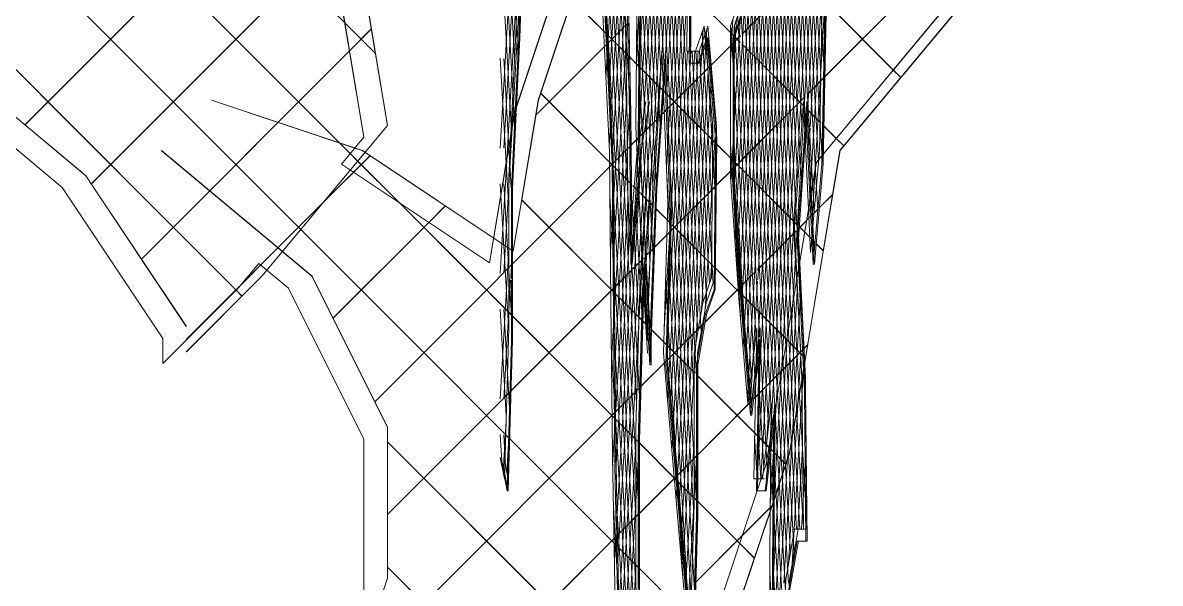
# Model space of a CAD drawing. Header units: millimetres. Extents: x -12186 to 152825, y -4386 to 9463.
# Drawn here: x 121536 to 122247, y 1923 to 2273 of the extents above; entities that cross this region are included whole.
import ezdxf

# ---------------------------------------------------------------- set-up
doc = ezdxf.new("R2010")
doc.units = ezdxf.units.MM
doc.layers.add('G-IMPT', color=8, linetype='Continuous', lineweight=5)
doc.layers.add('L-PLNT', color=71, linetype='Continuous', lineweight=5)

# ---------------------------------------------------------------- blocks, each defined once
blk = doc.blocks.new('SVA_Shades of Green Tree - Australian_Tree_based_on_Leopard_Tree_2901-V502-Section 4')
at = {"layer": 'G-IMPT'}
for p, q in [((-37866.5, 2201.42), (-38735.71, 3072.1)), ((-37767.46, 2102.35), (-38735.59, 3072.1)), ((-37516.27, 2101.5), (-37460.11, 3071.25)), ((-37514.05, 2101.5), (-37457.89, 3071.25)), ((-37504.21, 2231.3), (-37455.57, 3071.25)), ((-37501.99, 2231.3), (-37453.35, 3071.25)), ((-37409.95, 2155.58), (-37462.98, 3071.25)), ((-37407.74, 2155.58), (-37460.76, 3071.25)), ((-37407.22, 2186.94), (-37458.44, 3071.25)), ((-37405.09, 2188.23), (-37456.22, 3071.25)), ((-37405.81, 2240.87), (-37453.08, 3057.2)), ((-37416.8, 1960.06), (-37466.04, 2810.49)), ((-37415.41, 1974.38), (-37463.83, 2810.49)), ((-37703.27, 2273.2), (-38228.31, 2799.13)), ((-37684.05, 2254.07), (-38228.19, 2799.13)), ((-37521.11, 2253.23), (-37489.54, 2798.29)), ((-37518.89, 2253.23), (-37487.33, 2798.29)), ((-37699.92, 2191.42), (-38296.58, 2789.08)), ((-37695.14, 2186.76), (-38296.45, 2789.08)), ((-37520.46, 2185.92), (-37485.58, 2788.23)), ((-37518.25, 2185.92), (-37483.37, 2788.23)), ((-37421.14, 1956.62), (-37468.82, 2779.99)), ((-37418.92, 1956.62), (-37466.61, 2779.99)), ((-37730.87, 2143.99), (-38364.84, 2779.03)), ((-37730.74, 2143.99), (-38364.71, 2779.03)), ((-37518.4, 2143.15), (-37481.62, 2778.18)), ((-37516.18, 2143.15), (-37479.41, 2778.18)), ((-37424.82, 1941.73), (-37471.22, 2743.06)), ((-37422.6, 1941.73), (-37469.01, 2743.06)), ((-37502.39, 2184.25), (-37471.13, 2724.14)), ((-37500.18, 2184.25), (-37468.91, 2724.14)), ((-37482.78, 2080), (-37516.04, 2654.23)), ((-37480.57, 2080), (-37513.82, 2654.23)), ((-37403.36, 2239.57), (-37009.01, 2634.58)), ((-37403.36, 2239.43), (-37008.88, 2634.58)), ((-37462.11, 2173.88), (-37437.61, 2597.08)), ((-37459.9, 2173.88), (-37435.39, 2597.08)), ((-37485.1, 2041.47), (-37511.35, 2494.8)), ((-37483.5, 2052.17), (-37509.13, 2494.8)), ((-37459.64, 2138.24), (-37440.3, 2472.22)), ((-37457.42, 2138.24), (-37438.08, 2472.22)), ((-37485.27, 1966.14), (-37512.88, 2442.86)), ((-37483.5, 1973.74), (-37510.67, 2442.86)), ((-37505.92, 2244.21), (-37515.36, 2407.22)), ((-37503.75, 2245.04), (-37513.15, 2407.22)), ((-37606.24, 2194.91), (-37594.33, 2400.43)), ((-37597.19, 2251.69), (-37605.92, 2402.37)), ((-37604.01, 2195.04), (-37592.3, 2397.29)), ((-37595.12, 2254.17), (-37603.68, 2401.99)), ((-37540.14, 2238.18), (-37531.31, 2390.81)), ((-37528.79, 2206.85), (-37539.44, 2390.7)), ((-37537.93, 2238.18), (-37529.13, 2390.05)), ((-37457.16, 2102.6), (-37440.25, 2394.64)), ((-37454.94, 2102.6), (-37438.03, 2394.64)), ((-37420.85, 2259.03), (-37413.17, 2391.69)), ((-37530.71, 2201.63), (-37541.33, 2385.03)), ((-37418.63, 2259.03), (-37411.48, 2382.49)), ((-37528.49, 2123.21), (-37543.31, 2379.07)), ((-37446.53, 2050.93), (-37427.61, 2377.61)), ((-37444.31, 2050.93), (-37425.39, 2377.61)), ((-37420.16, 2175.06), (-37432.04, 2380.13)), ((-37418, 2175.89), (-37429.82, 2380.13)), ((-37903.11, 2209.41), (-37745.44, 2367.34)), ((-37530.71, 2123.21), (-37545.19, 2373.41)), ((-37454.46, 2070.7), (-37437.14, 2369.88)), ((-37427.98, 1917.87), (-37454.35, 2373.25)), ((-37452.25, 2070.7), (-37434.92, 2369.88)), ((-37426.05, 1922.81), (-37452.13, 2373.25)), ((-37508.4, 2208.56), (-37517.54, 2366.5)), ((-37506.23, 2209.4), (-37515.33, 2366.5)), ((-37903.24, 2209.41), (-37756.93, 2355.96)), ((-37418.45, 2066.99), (-37435, 2352.84)), ((-37420.47, 2140.25), (-37432.79, 2352.84)), ((-37418.79, 2216.24), (-37411.1, 2348.92)), ((-37503.8, 2081.47), (-37488.83, 2339.9)), ((-37451.74, 2039.34), (-37434.03, 2345.12)), ((-37445.62, 1988.08), (-37425.19, 2341)), ((-37445.29, 2112.49), (-37431.82, 2345.12)), ((-37443.41, 1988.08), (-37422.97, 2341)), ((-37416.57, 2216.24), (-37409.42, 2339.72)), ((-37861.64, 2172.53), (-37709.85, 2324.57)), ((-37599.25, 2208.92), (-37606.24, 2329.46)), ((-37597.43, 2215.6), (-37604.01, 2329.34)), ((-37501.59, 2081.47), (-37487.28, 2328.53)), ((-37538.08, 2195.41), (-37530.71, 2322.74)), ((-37510.8, 2171.68), (-37519.61, 2323.73)), ((-37508.71, 2173.75), (-37517.39, 2323.73)), ((-37438.48, 2020.81), (-37455.86, 2320.97)), ((-37436.27, 2020.81), (-37453.65, 2320.97)), ((-37403.95, 2247.05), (-37408.33, 2322.7)), ((-37861.76, 2172.53), (-37721.33, 2313.19)), ((-37415.41, 2196.04), (-37408.41, 2317)), ((-37602.13, 2187.34), (-37595.22, 2306.67)), ((-37535.86, 2195.41), (-37529.47, 2305.79)), ((-37454.57, 2266.69), (-37415, 2306.33)), ((-37454.57, 2266.57), (-37415, 2306.2)), ((-37412.49, 2208.19), (-37406.69, 2308.51)), ((-37439.89, 2008.63), (-37422.91, 2301.81)), ((-37437.68, 2008.63), (-37420.7, 2301.81)), ((-37417.68, 2210.7), (-37422.68, 2296.9)), ((-37415.52, 2211.53), (-37420.46, 2296.9)), ((-37598.74, 2207.74), (-37593.82, 2292.65)), ((-37460.27, 2265.08), (-37486.9, 2291.75)), ((-37460.23, 2265.17), (-37486.89, 2291.88)), ((-37413.35, 2153.27), (-37405.38, 2290.87)), ((-37530.05, 2256.55), (-37561.42, 2287.97)), ((-37529.92, 2256.55), (-37561.29, 2287.97)), ((-37540.28, 2286.88), (-37535.76, 2193.22)), ((-37530.71, 2244.31), (-37528.23, 2287.13)), ((-37446.37, 2078.56), (-37458.21, 2282.98)), ((-37411.13, 2153.27), (-37403.66, 2282.37)), ((-37355.83, 2239.03), (-37403.42, 2286.69)), ((-37360.61, 2243.68), (-37403.4, 2286.55)), ((-37526.92, 2214.63), (-37530.71, 2280.06)), ((-37525.71, 2232.05), (-37528.49, 2280.06)), ((-37528.49, 2244.31), (-37526.58, 2277.25)), ((-37462.32, 2248.81), (-37460.76, 2275.62)), ((-37458.94, 2268.89), (-37458.55, 2275.62)), ((-37444.15, 2078.56), (-37455.71, 2278.17)), ((-37830.31, 2125.48), (-37686.6, 2269.43)), ((-37684.17, 2254.07), (-37703.27, 2273.2)), ((-37700.37, 2255.77), (-37686.73, 2269.43)), ((-37584, 2215.47), (-37530.05, 2269.51)), ((-37583.87, 2215.47), (-37529.92, 2269.51)), ((-37530.05, 2269.51), (-37526.5, 2273.07)), ((-37529.92, 2269.51), (-37526.5, 2272.94)), ((-37512.62, 2124.64), (-37520.96, 2268.58)), ((-37510.61, 2128.1), (-37518.74, 2268.58)), ((-37496.31, 1975.57), (-37479.29, 2269.52)), ((-37473.73, 2158.88), (-37480.01, 2267.42)), ((-37477.52, 2262.62), (-37477.8, 2267.42)), ((-37477.46, 2262.79), (-37477.07, 2269.52)), ((-37449.4, 2052.42), (-37462.1, 2271.78)), ((-37460.1, 2248.81), (-37458.94, 2268.89)), ((-37459.61, 2266.97), (-37459.88, 2271.78)), ((-37494.09, 1975.57), (-37477.46, 2262.79)), ((-37471.98, 2167), (-37477.52, 2262.62)), ((-37474.87, 2246.36), (-37460.72, 2260.53)), ((-37474.86, 2246.24), (-37460.72, 2260.4)), ((-37460.72, 2260.53), (-37455.96, 2265.3)), ((-37460.72, 2260.4), (-37455.97, 2265.17)), ((-37456.18, 2260.98), (-37460.27, 2265.08)), ((-37456.17, 2261.1), (-37460.23, 2265.17)), ((-37447.18, 2052.42), (-37459.61, 2266.97)), ((-37830.44, 2125.48), (-37700.37, 2255.77)), ((-37594.98, 2251.69), (-37595.12, 2254.17)), ((-37526.11, 2252.6), (-37530.05, 2256.55)), ((-37526.11, 2252.73), (-37529.92, 2256.55)), ((-37501.76, 2038.3), (-37489.19, 2255.43)), ((-37499.03, 2006.93), (-37484.64, 2255.43)), ((-37479.34, 2098.99), (-37488.4, 2255.43)), ((-37487.3, 2249.71), (-37486.97, 2255.43)), ((-37485.76, 2248.03), (-37486.19, 2255.43)), ((-37475.45, 2110.19), (-37483.91, 2256.22)), ((-37482.86, 2248.03), (-37482.43, 2255.43)), ((-37481.41, 2251.42), (-37481.69, 2256.22)), ((-37416.22, 2221.09), (-37454.17, 2259.09)), ((-37416.23, 2220.96), (-37454.16, 2258.96)), ((-37437.41, 1973.12), (-37420.85, 2259.03)), ((-37435.19, 1973.12), (-37418.63, 2259.03)), ((-37602.44, 2185.49), (-37606.24, 2251.04)), ((-37600.8, 2195.36), (-37604.01, 2250.91)), ((-37519.51, 2246.12), (-37525.36, 2251.98)), ((-37519.51, 2245.99), (-37525.35, 2251.85)), ((-37499.54, 2038.3), (-37487.4, 2248.03)), ((-37496.82, 2006.93), (-37482.86, 2248.03)), ((-37487.4, 2248.03), (-37487.3, 2249.71)), ((-37477.92, 2112.64), (-37485.76, 2248.03)), ((-37473.23, 2110.19), (-37481.41, 2251.42)), ((-37403.59, 2240.87), (-37403.95, 2247.05)), ((-37537.33, 2129.84), (-37530.71, 2244.31)), ((-37535.12, 2129.84), (-37528.49, 2244.31)), ((-37504.71, 2231.29), (-37519.08, 2245.69)), ((-37504.72, 2231.17), (-37519.08, 2245.56)), ((-37493.58, 1944.21), (-37476.28, 2243.06)), ((-37482.32, 2238.89), (-37475.55, 2245.68)), ((-37482.32, 2238.77), (-37475.54, 2245.56)), ((-37474.57, 2234.34), (-37474.27, 2239.44)), ((-37474.27, 2239.44), (-37474.06, 2243.06)), ((-37355.96, 2239.03), (-37360.61, 2243.68)), ((-37524.7, 2214.63), (-37525.71, 2232.05)), ((-37502.41, 2218.77), (-37482.64, 2238.58)), ((-37502.41, 2218.64), (-37482.64, 2238.45)), ((-37491.37, 1944.21), (-37474.57, 2234.34)), ((-37414.49, 2228.28), (-37404.11, 2238.68)), ((-37414.48, 2228.42), (-37404.11, 2238.81)), ((-37786.63, 2224.82), (-37697.01, 2194.91)), ((-37530.05, 2178.12), (-37581, 2229.16)), ((-37529.92, 2178.12), (-37580.87, 2229.16)), ((-37530.71, 2165.88), (-37527.09, 2228.31)), ((-37525.45, 2218.44), (-37524.89, 2228)), ((-37502.82, 2229.27), (-37504.03, 2230.48)), ((-37502.83, 2229.41), (-37504.02, 2230.6)), ((-37481.43, 2207.97), (-37502.83, 2229.41)), ((-37481.43, 2207.84), (-37502.82, 2229.27)), ((-37460.07, 2182.63), (-37416.14, 2226.63)), ((-37435.44, 2207.43), (-37416.14, 2226.76)), ((-37596.63, 2217.34), (-37596.55, 2219.16)), ((-37528.49, 2165.88), (-37525.45, 2218.44)), ((-37524.72, 2216.58), (-37524.79, 2223.97)), ((-37505.03, 2216.02), (-37502.41, 2218.64)), ((-37505.02, 2216.16), (-37502.41, 2218.77)), ((-37405.8, 2210.52), (-37414.99, 2219.72)), ((-37405.8, 2210.65), (-37414.98, 2219.84)), ((-37598.59, 2176.79), (-37596.65, 2217.08)), ((-37597.18, 2211.4), (-37597.43, 2215.6)), ((-37597.04, 2208.92), (-37597.18, 2211.4)), ((-37523.88, 2129.62), (-37524.72, 2216.58)), ((-37519.12, 2202.04), (-37505.82, 2215.36)), ((-37519.12, 2201.91), (-37505.83, 2215.22)), ((-37480.37, 2093.88), (-37473.55, 2211.7)), ((-37471.55, 2208.07), (-37471.34, 2211.7)), ((-37437.72, 1889.32), (-37418.79, 2216.24)), ((-37435.5, 1889.32), (-37416.57, 2216.24)), ((-37604.01, 2116.64), (-37598.74, 2207.74)), ((-37528.49, 2201.63), (-37528.74, 2206.01)), ((-37471.81, 2198.21), (-37480.91, 2207.32)), ((-37471.8, 2198.33), (-37480.78, 2207.32)), ((-37471.84, 2202.98), (-37471.59, 2207.32)), ((-37449.97, 2192.87), (-37435.54, 2207.32)), ((-37413.2, 2196.04), (-37412.55, 2207.32)), ((-37391.43, 2196.26), (-37403.95, 2208.79)), ((-37396.21, 2200.91), (-37403.95, 2208.67)), ((-37771.5, 2106.27), (-37866.17, 2201.1)), ((-37521.08, 2035.41), (-37530.71, 2201.63)), ((-37524.62, 2134.83), (-37528.49, 2201.63)), ((-37524.48, 2196.66), (-37519.94, 2201.21)), ((-37524.48, 2196.54), (-37519.94, 2201.08)), ((-37478.14, 2094.28), (-37471.84, 2202.98)), ((-37460.72, 2187.23), (-37470.95, 2197.48)), ((-37460.72, 2187.11), (-37470.95, 2197.35)), ((-37456.06, 2089.02), (-37462.32, 2197.14)), ((-37455.26, 2113.45), (-37460.1, 2197.14)), ((-37391.56, 2196.26), (-37396.21, 2200.91)), ((-37716.74, 2160.81), (-37687.45, 2190.15)), ((-37695.27, 2186.76), (-37699.92, 2191.42)), ((-37697.88, 2179.83), (-37687.58, 2190.15)), ((-37684.62, 2036.26), (-37530.05, 2191.08)), ((-37684.49, 2036.26), (-37529.92, 2191.08)), ((-37599.33, 2169.98), (-37600.8, 2195.36)), ((-37535.72, 2192.52), (-37534.82, 2098.51)), ((-37530.05, 2191.08), (-37525.21, 2195.93)), ((-37529.92, 2191.08), (-37525.21, 2195.81)), ((-37519.21, 2159.96), (-37520.91, 2189.31)), ((-37516.99, 2159.96), (-37518.69, 2189.31)), ((-37516.03, 2121.96), (-37511.12, 2192.52)), ((-37460.06, 2182.77), (-37450.59, 2192.25)), ((-37669.33, 2160.78), (-37695.27, 2186.76)), ((-37529.92, 2021.27), (-37695.14, 2186.76)), ((-37606.24, 2116.48), (-37602.13, 2187.34)), ((-37600.81, 2157.28), (-37602.44, 2185.49)), ((-37530.71, 2009.03), (-37520.46, 2185.92)), ((-37528.49, 2009.03), (-37518.25, 2185.92)), ((-37471.2, 2171.61), (-37460.72, 2182.1)), ((-37420.41, 2146.72), (-37459.89, 2186.27)), ((-37420.4, 2146.85), (-37459.88, 2186.39)), ((-37409.99, 2129.62), (-37405.17, 2185.13)), ((-37405.01, 2186.94), (-37405.09, 2188.23)), ((-37699.91, 2181.19), (-37751.99, 2118.61)), ((-37716.87, 2160.81), (-37697.88, 2179.83)), ((-37598.59, 2112.7), (-37598.59, 2176.79)), ((-37524.99, 2173.05), (-37530.05, 2178.12)), ((-37524.99, 2173.18), (-37529.92, 2178.12)), ((-37486.79, 1913.86), (-37502.28, 2181.29)), ((-37484.85, 1918.53), (-37500.06, 2181.29)), ((-37471.2, 2171.48), (-37460.72, 2181.97)), ((-37605.81, 2165.25), (-37606.24, 2172.61)), ((-37599.21, 2089.56), (-37604.01, 2172.48)), ((-37598.59, 2157.28), (-37599.21, 2167.99)), ((-37520.47, 2168.65), (-37523.24, 2171.42)), ((-37520.48, 2168.53), (-37523.24, 2171.3)), ((-37518.7, 2166.76), (-37520.48, 2168.53)), ((-37518.71, 2166.89), (-37520.47, 2168.65)), ((-37508.59, 2171.68), (-37508.71, 2173.75)), ((-37499.71, 2142.92), (-37471.95, 2170.73)), ((-37497.72, 2145.04), (-37471.95, 2170.86)), ((-37802.21, 2075.2), (-37716.74, 2160.81)), ((-37755.81, 2121.8), (-37716.87, 2160.81)), ((-37621.12, 2112.49), (-37669.33, 2160.78)), ((-37600.88, 2080.05), (-37605.81, 2165.25)), ((-37530.05, 2099.69), (-37592.81, 2162.56)), ((-37529.92, 2099.69), (-37592.68, 2162.56)), ((-37530.71, 2044.78), (-37537.67, 2165.13)), ((-37536.69, 2062.62), (-37530.71, 2165.88)), ((-37528.49, 2044.78), (-37535.46, 2165.13)), ((-37534.47, 2062.62), (-37528.49, 2165.88)), ((-37530.71, 2087.46), (-37526.4, 2161.71)), ((-37524.78, 2151.48), (-37524.19, 2161.71)), ((-37510.61, 2158.77), (-37518.28, 2166.46)), ((-37510.62, 2158.66), (-37518.28, 2166.33)), ((-37471.51, 2158.88), (-37471.98, 2167)), ((-37406.8, 2157.56), (-37398.4, 2165.98)), ((-37406.79, 2157.7), (-37398.53, 2165.98)), ((-37710.6, 2088.54), (-37640.46, 2158.79)), ((-37650.89, 2148.47), (-37640.59, 2158.79)), ((-37519.56, 2087.69), (-37523.63, 2157.94)), ((-37517.62, 2092.36), (-37521.41, 2157.79)), ((-37514.25, 2074.35), (-37519.21, 2159.96)), ((-37512.42, 2081.05), (-37516.99, 2159.96)), ((-37500.06, 2148.21), (-37508.76, 2156.92)), ((-37500.06, 2148.08), (-37508.76, 2156.79)), ((-37412.07, 2152.41), (-37407.6, 2156.89)), ((-37412.06, 2152.29), (-37407.61, 2156.75)), ((-37710.72, 2088.54), (-37650.89, 2148.47)), ((-37528.49, 2087.46), (-37524.78, 2151.48)), ((-37472.43, 2120.53), (-37498.72, 2146.86)), ((-37472.43, 2120.41), (-37498.69, 2146.71)), ((-37419.41, 2144.93), (-37412.06, 2152.29)), ((-37419.4, 2145.06), (-37414.66, 2149.81)), ((-37414.66, 2149.81), (-37412.07, 2152.41)), ((-37530.05, 1942.84), (-37730.87, 2143.99)), ((-37529.92, 1942.84), (-37730.74, 2143.99)), ((-37530.71, 1930.6), (-37518.4, 2143.15)), ((-37528.49, 1930.6), (-37516.18, 2143.15)), ((-37509.68, 2133.07), (-37500.22, 2142.54)), ((-37509.68, 2132.93), (-37500.23, 2142.4)), ((-37499.72, 2143.04), (-37498.3, 2144.46)), ((-37445.53, 2118.9), (-37421.33, 2143.13)), ((-37445.52, 2118.77), (-37421.32, 2143.01)), ((-37417.67, 2091.78), (-37420.47, 2140.25)), ((-37415.93, 2142.23), (-37419.36, 2145.67)), ((-37411.36, 2137.79), (-37419.35, 2145.79)), ((-37411.36, 2137.66), (-37415.93, 2142.23)), ((-37524.14, 2126.42), (-37524.62, 2134.83)), ((-37409.43, 2135.85), (-37411.36, 2137.79)), ((-37409.44, 2135.73), (-37411.36, 2137.66)), ((-37404.4, 2130.69), (-37408.76, 2135.05)), ((-37404.27, 2130.69), (-37408.75, 2135.17)), ((-37606.24, 2038.05), (-37600.81, 2131.81)), ((-37599.21, 2121.1), (-37598.59, 2131.81)), ((-37523.89, 2122.22), (-37524.14, 2126.42)), ((-37523.23, 2119.49), (-37516.35, 2126.38)), ((-37523.19, 2119.4), (-37516.34, 2126.26)), ((-37515.34, 2127.26), (-37510.45, 2132.16)), ((-37515.32, 2127.42), (-37510.44, 2132.3)), ((-37510.41, 2124.64), (-37510.61, 2128.1)), ((-37768.13, 2109.47), (-37755.81, 2121.8)), ((-37599.65, 2113.47), (-37599.23, 2120.8)), ((-37521.54, 1964.93), (-37530.71, 2123.21)), ((-37527.87, 2112.52), (-37528.49, 2123.21)), ((-37519.14, 2040.09), (-37523.89, 2122.22)), ((-37474.77, 2112.13), (-37474.06, 2124.47)), ((-37472.5, 2113.1), (-37471.85, 2124.47)), ((-37456.19, 2104.27), (-37471.7, 2119.8)), ((-37456.19, 2104.13), (-37471.7, 2119.67)), ((-37676.69, 1965.78), (-37530.22, 2112.49)), ((-37676.56, 1965.78), (-37530.09, 2112.49)), ((-37530.05, 2021.27), (-37620.69, 2112.05)), ((-37604.01, 2038.18), (-37599.71, 2112.49)), ((-37598.59, 2082.44), (-37598.59, 2112.49)), ((-37530.22, 2112.49), (-37524.85, 2117.87)), ((-37530.09, 2112.49), (-37524.86, 2117.73)), ((-37519.94, 1975.64), (-37527.87, 2112.49)), ((-37514.69, 2112.49), (-37512.04, 2066.71)), ((-37492.1, 1927.16), (-37502.88, 2113.28)), ((-37489.89, 1927.16), (-37500.66, 2113.28)), ((-37477.13, 2098.99), (-37477.91, 2112.49)), ((-37472.56, 2112.13), (-37472.54, 2112.49)), ((-37456.45, 2107.95), (-37452.38, 2112.03)), ((-37456.44, 2107.83), (-37446.6, 2117.69)), ((-37453.84, 2089.02), (-37455.2, 2112.49)), ((-37451.92, 2112.49), (-37446.61, 2117.81)), ((-37449.52, 2039.34), (-37445.33, 2111.76)), ((-37802.34, 2075.2), (-37770.96, 2106.63)), ((-37767.59, 2102.35), (-37771.24, 2106)), ((-37770.12, 2107.47), (-37768.13, 2109.47)), ((-37478.1, 2086.14), (-37456.44, 2107.83)), ((-37478.07, 2086.29), (-37456.45, 2107.95)), ((-37435.91, 1842.09), (-37420.46, 2108.81)), ((-37418.78, 2099.61), (-37418.38, 2106.56)), ((-37418.38, 2106.56), (-37418.25, 2108.81)), ((-37534.81, 2098.16), (-37533.91, 2004.15)), ((-37523.29, 2092.92), (-37530.05, 2099.69)), ((-37523.29, 2093.05), (-37529.92, 2099.69)), ((-37445.3, 2093.36), (-37455.26, 2103.33)), ((-37445.3, 2093.22), (-37455.26, 2103.2)), ((-37429.02, 1922.81), (-37418.78, 2099.61)), ((-37602.39, 2027.77), (-37606.24, 2094.18)), ((-37600.45, 2032.44), (-37604.01, 2094.05)), ((-37517.76, 2087.51), (-37523.24, 2093)), ((-37517.77, 2087.39), (-37523.24, 2092.87)), ((-37517.35, 2087.69), (-37517.62, 2092.36)), ((-37417.12, 2065.13), (-37444.81, 2092.87)), ((-37427.11, 2075.01), (-37444.81, 2092.74)), ((-37416.23, 2066.99), (-37417.67, 2091.78)), ((-37598.66, 2080.05), (-37599.21, 2089.56)), ((-37535.98, 1996.45), (-37530.71, 2087.46)), ((-37533.71, 1997.28), (-37528.49, 2087.46)), ((-37514.07, 2083.68), (-37517.05, 2086.67)), ((-37514.08, 2083.82), (-37517.04, 2086.79)), ((-37483.4, 2080.96), (-37478.97, 2085.4)), ((-37483.4, 2080.83), (-37478.99, 2085.24)), ((-37601.32, 1988.08), (-37598.59, 2082.44)), ((-37512.08, 2075.04), (-37512.42, 2081.05)), ((-37502.27, 2071.87), (-37511.68, 2081.29)), ((-37502.27, 2071.99), (-37511.67, 2081.41)), ((-37502.57, 2061.63), (-37484.01, 2080.22)), ((-37502.56, 2061.76), (-37484.01, 2080.35)), ((-37530.71, 1966.35), (-37536.77, 2071.01)), ((-37528.49, 1966.35), (-37534.55, 2071.01)), ((-37484.59, 2054.29), (-37502.27, 2071.99)), ((-37484.62, 2054.18), (-37502.27, 2071.87)), ((-37441.51, 1994.67), (-37446.09, 2073.71)), ((-37444.98, 2040.88), (-37417.29, 2068.62)), ((-37443.85, 2075.04), (-37443.89, 2072.8)), ((-37439.29, 1994.67), (-37443.79, 2072.27)), ((-37430.33, 2055.69), (-37417.29, 2068.75)), ((-37417.11, 2064.99), (-37427.11, 2075.01)), ((-37416.59, 2069.45), (-37414.19, 2071.85)), ((-37416.58, 2069.33), (-37414.06, 2071.85)), ((-37518.23, 2045.94), (-37502.57, 2061.63)), ((-37518.22, 2046.08), (-37502.56, 2061.76)), ((-37425.99, 1934.99), (-37418.4, 2066.04)), ((-37416.72, 2056.84), (-37416.32, 2063.79)), ((-37416.32, 2063.79), (-37416.19, 2066.04)), ((-37444.98, 2041.01), (-37430.33, 2055.69)), ((-37423.77, 1934.99), (-37416.72, 2056.84)), ((-37416.14, 2060.15), (-37416.71, 2056.72)), ((-37416.11, 2059.56), (-37416.68, 2056.12)), ((-37482.88, 2041.47), (-37483.5, 2052.17)), ((-37445.48, 2015.11), (-37482.76, 2052.45)), ((-37445.48, 2014.98), (-37482.76, 2052.32)), ((-37520.42, 1867.16), (-37530.71, 2044.78)), ((-37530.05, 2034.23), (-37518.98, 2045.31)), ((-37529.92, 2034.23), (-37518.99, 2045.18)), ((-37519.35, 1886.92), (-37528.49, 2044.78)), ((-37518.86, 2035.41), (-37519.14, 2040.09)), ((-37447.88, 2037.98), (-37444.98, 2040.88)), ((-37447.86, 2038.13), (-37444.98, 2041.01)), ((-37414.55, 1956.62), (-37415.39, 2043.59)), ((-37696, 1868), (-37530.05, 2034.23)), ((-37695.87, 1868), (-37529.92, 2034.23)), ((-37482.76, 2003.04), (-37450.45, 2035.41)), ((-37468.2, 2017.75), (-37450.46, 2035.53)), ((-37450.46, 2035.53), (-37448.7, 2037.29)), ((-37450.45, 2035.41), (-37448.71, 2037.15)), ((-37600.17, 2027.77), (-37600.45, 2032.44)), ((-37440.06, 1988.08), (-37435.36, 2028.63)), ((-37434.66, 2027.86), (-37434.68, 2026.08)), ((-37604.35, 1992.1), (-37602.49, 2024.3)), ((-37601.09, 2010.28), (-37600.28, 2024.3)), ((-37520.42, 2011.62), (-37530.05, 2021.27)), ((-37520.36, 2011.69), (-37529.92, 2021.27)), ((-37605.07, 1995.63), (-37606.24, 2015.75)), ((-37602.86, 1995.63), (-37604.01, 2015.62)), ((-37490.86, 1912.84), (-37485.1, 2012.34)), ((-37483.5, 2001.63), (-37482.88, 2012.34)), ((-37482.76, 2003.17), (-37468.31, 2017.65)), ((-37445.67, 1988.08), (-37447.22, 2014.89)), ((-37437.6, 2007.22), (-37445.48, 2015.11)), ((-37438.3, 2007.79), (-37445.48, 2014.98)), ((-37443.45, 1988.08), (-37445.01, 2014.89)), ((-37530.38, 1864.73), (-37676.69, 2011.29)), ((-37529.92, 1864.41), (-37676.56, 2011.29)), ((-37602.14, 1992.1), (-37601.09, 2010.28)), ((-37534.84, 1937.64), (-37530.71, 2009.03)), ((-37530.71, 1852.17), (-37521.54, 2010.44)), ((-37528.85, 2002.81), (-37528.49, 2009.03)), ((-37519.94, 1999.74), (-37519.32, 2010.44)), ((-37496.41, 1987.7), (-37519.21, 2010.53)), ((-37496.4, 1987.55), (-37519.21, 2010.4)), ((-37435.43, 2004.92), (-37436.96, 2006.44)), ((-37435.43, 2005.04), (-37436.94, 2006.56)), ((-37427.7, 1997.3), (-37435.43, 2005.04)), ((-37427.83, 1997.3), (-37435.43, 2004.92)), ((-37420.19, 1956.62), (-37417.25, 2007.42)), ((-37415.63, 1997.19), (-37415.04, 2007.42)), ((-37604.01, 2001.34), (-37601.32, 1988.08)), ((-37533.89, 2003.13), (-37532.08, 1909.45)), ((-37532.62, 1937.64), (-37528.87, 2002.51)), ((-37528.49, 1852.17), (-37519.94, 1999.74)), ((-37496.55, 1989.35), (-37483.5, 2002.43)), ((-37496.54, 1989.24), (-37483.5, 2002.3)), ((-37488.64, 1912.84), (-37483.5, 2001.63)), ((-37429.79, 1870.82), (-37437.17, 1998.09)), ((-37427.78, 1874.28), (-37434.95, 1998.09)), ((-37417.98, 1956.62), (-37415.63, 1997.19)), ((-37519.21, 1966.66), (-37496.55, 1989.35)), ((-37519.21, 1966.53), (-37496.54, 1989.24)), ((-37483.5, 1974.76), (-37496.41, 1987.7)), ((-37483.5, 1974.64), (-37496.4, 1987.55)), ((-37530.71, 1887.92), (-37535.47, 1970.15)), ((-37529.6, 1907.05), (-37533.25, 1970.15)), ((-37519.32, 1964.93), (-37519.94, 1975.64)), ((-37483.97, 1923.41), (-37436.45, 1971)), ((-37483.06, 1966.14), (-37483.5, 1973.74)), ((-37447.28, 1938.48), (-37482.76, 1974.03)), ((-37456.57, 1947.66), (-37482.76, 1973.9)), ((-37454.91, 1952.64), (-37436.58, 1971)), ((-37414.58, 1960.06), (-37415.41, 1974.38)), ((-37519.09, 1765.76), (-37530.71, 1966.35)), ((-37530.05, 1955.8), (-37519.94, 1965.92)), ((-37529.92, 1955.8), (-37519.94, 1965.79)), ((-37517.7, 1780.09), (-37528.49, 1966.35)), ((-37718.93, 1766.61), (-37530.05, 1955.8)), ((-37718.8, 1766.61), (-37529.92, 1955.8)), ((-37483.96, 1923.54), (-37454.91, 1952.64)), ((-37447.41, 1938.48), (-37456.57, 1947.66)), ((-37519.94, 1932.71), (-37530.05, 1942.84)), ((-37519.94, 1932.84), (-37529.92, 1942.84)), ((-37530.05, 1785.98), (-37676.69, 1932.86)), ((-37529.92, 1785.98), (-37676.56, 1932.86)), ((-37534.29, 1868.61), (-37530.71, 1930.6)), ((-37531.15, 1884.71), (-37528.49, 1930.6)), ((-37530.71, 1773.74), (-37521.54, 1932.02)), ((-37519.94, 1921.31), (-37519.32, 1932.02)), ((-37488.94, 1901.79), (-37519.21, 1932.1)), ((-37488.93, 1901.65), (-37519.21, 1931.97)), ((-37432.13, 1832.77), (-37437.72, 1929.2)), ((-37429.92, 1832.77), (-37435.5, 1929.2))]:
    blk.add_line(p, q, dxfattribs=at)
at = {"layer": 'G-IMPT', "flags": 128}
for points in [[(-37514.25, 2082.44), (-37510.61, 2176.79), (-37505.14, 2255.43), (-37501.5, 2161.07), (-37504.23, 2066.71), (-37498.76, 2003.8), (-37493.3, 1940.9), (-37487.83, 1877.99), (-37485.1, 1972.35), (-37485.1, 2066.71), (-37479.63, 2098.16), (-37474.16, 2113.89), (-37473.25, 2208.25), (-37478.72, 2271.15), (-37484.18, 2255.43), (-37489.65, 2255.43), (-37488.74, 2349.79)], [(-37456.85, 2286.88), (-37462.32, 2271.15), (-37462.32, 2176.79), (-37456.85, 2098.16), (-37451.38, 2035.26), (-37445.92, 2082.44), (-37447.74, 1988.08), (-37442.27, 1988.08), (-37436.81, 2035.26), (-37437.72, 1940.9), (-37437.72, 1846.54)], [(-37431.34, 1830.81), (-37427.7, 1925.17), (-37422.23, 1956.62), (-37416.76, 1956.62), (-37417.67, 2050.98), (-37422.23, 2145.34), (-37416.76, 2223.97), (-37412.21, 2129.62), (-37406.74, 2192.52), (-37404.92, 2286.88)], [(-37529.92, 2399.55), (-37613.73, 2413.53), (-37802.21, 2570.8), (-37865.04, 2476.44), (-37770.8, 2397.81), (-37692.26, 2303.45), (-37676.56, 2209.09), (-37755.09, 2114.73), (-37802.21, 2067.55)], [(-37530.65, 2396.96), (-37525.18, 2412.69), (-37514.25, 2569.95), (-37510.61, 2475.6), (-37516.07, 2396.96), (-37520.63, 2302.61), (-37521.54, 2208.25), (-37516.98, 2113.89), (-37514.25, 2066.71)], [(-37802.21, 2083.28), (-37865.04, 2177.64), (-37959.28, 2256.27), (-38022.1, 2161.91), (-37974.98, 2067.55), (-38069.22, 2004.65), (-38163.46, 1941.74), (-38257.7, 1878.84), (-38304.82, 1973.2), (-38304.82, 2067.55), (-38399.06, 2099.01), (-38493.3, 2114.73), (-38509.01, 2209.09), (-38414.77, 2272), (-38320.53, 2256.27), (-38226.29, 2256.27), (-38242, 2350.63), (-38336.24, 2397.81), (-38430.48, 2413.53), (-38493.3, 2507.89), (-38587.54, 2555.07)], [(-37810.75, 2558.17), (-37865.17, 2476.44), (-37770.93, 2397.81), (-37692.39, 2303.45), (-37676.69, 2209.09), (-37699.91, 2181.19)], [(-37508.98, 2467.08), (-37513.86, 2396.96), (-37518.41, 2302.61), (-37519.32, 2208.25), (-37514.77, 2113.89)], [(-36844.1, 2444.99), (-36938.34, 2444.99), (-37032.58, 2429.26), (-37126.82, 2413.53), (-37221.06, 2382.08), (-37315.3, 2287.72), (-37393.84, 2193.37), (-37409.54, 2099.01), (-37416.11, 2059.56)], [(-37515.16, 2223.97), (-37520.63, 2192.52), (-37526.1, 2129.62), (-37527.01, 2223.97), (-37528.83, 2318.33), (-37530.65, 2412.69)], [(-37599.55, 2202.87), (-37596.25, 2271.15), (-37593.52, 2365.51), (-37593.85, 2400.35)], [(-37596.55, 2219.16), (-37594.04, 2271.15), (-37591.3, 2365.51), (-37591.64, 2399.98)], [(-37524.79, 2223.97), (-37526.61, 2318.33), (-37528.05, 2392.48)], [(-37487.44, 2255.43), (-37486.52, 2349.79), (-37481.86, 2390.08)], [(-37786.5, 2224.82), (-37692.26, 2193.37), (-37598.02, 2130.46), (-37582.32, 2224.82), (-37550.9, 2319.18), (-37529.92, 2382.2)], [(-37610.26, 2138.54), (-37598.15, 2130.46), (-37582.45, 2224.82), (-37551.03, 2319.18), (-37530.05, 2382.2)], [(-37224.93, 2378.34), (-37315.43, 2287.72), (-37393.97, 2193.37), (-37409.67, 2099.01), (-37416.14, 2060.15)], [(-37547.17, 2367.49), (-37542.49, 2286.88), (-37537.94, 2192.52), (-37537.03, 2098.16), (-37536.12, 2003.8)], [(-37455.08, 2285.61), (-37460.1, 2271.15), (-37460.1, 2265.54)], [(-37405.17, 2185.13), (-37404.53, 2192.52), (-37402.81, 2281.42)], [(-37471.09, 2202.82), (-37471.04, 2208.25), (-37476.5, 2271.15), (-37481.97, 2255.43), (-37487.44, 2255.43)], [(-37460.1, 2265.54), (-37460.1, 2176.79), (-37454.64, 2098.16), (-37449.17, 2035.26), (-37444.53, 2075.33)], [(-37867.27, 2179.4), (-37959.41, 2256.27), (-37967.81, 2243.64)], [(-37503.37, 2249.05), (-37502.92, 2255.43), (-37499.28, 2161.07), (-37502.01, 2066.71), (-37496.55, 2003.8), (-37491.16, 1941.81)], [(-37512.04, 2082.44), (-37508.39, 2176.79), (-37503.51, 2247.05)], [(-37512.95, 2223.97), (-37518.41, 2192.52), (-37523.84, 2130.1)], [(-37415.06, 2216.58), (-37414.55, 2223.97), (-37409.99, 2129.62)], [(-37419.75, 2139.97), (-37420.01, 2145.34), (-37415.12, 2215.68)], [(-37606.24, 2001.37), (-37603.54, 1988.08), (-37600.81, 2082.44), (-37600.81, 2176.79), (-37599.55, 2202.87)], [(-37472.43, 2112.49), (-37471.95, 2113.89), (-37471.09, 2202.82)], [(-37660.98, 1344.14), (-37708.1, 1438.5), (-37708.1, 1642.94), (-37723.81, 1737.3), (-37708.1, 1831.66), (-37676.69, 1926.02), (-37676.69, 2020.37), (-37723.81, 2114.73), (-37818.05, 2193.37)], [(-37563.77, 267.56), (-37550.9, 306.2), (-37550.9, 400.55), (-37598.02, 494.91), (-37660.85, 589.27), (-37660.85, 1344.14), (-37707.97, 1438.5), (-37707.97, 1642.94), (-37723.68, 1737.3), (-37707.97, 1831.66), (-37676.56, 1926.02), (-37676.56, 2020.37), (-37723.68, 2114.73), (-37817.92, 2193.37)], [(-37697.01, 2194.91), (-37692.39, 2193.37), (-37610.26, 2138.54)], [(-37528.16, 270.52), (-37528.83, 305.35), (-37528.83, 399.71), (-37526.1, 494.07), (-37522.45, 588.43), (-37522.45, 1343.29), (-37519.72, 1437.65), (-37519.72, 1642.1), (-37518.81, 1736.46), (-37519.72, 1830.81), (-37521.54, 1925.17), (-37521.54, 2019.53), (-37518.81, 2113.89), (-37513.34, 2192.52)], [(-37802.34, 2083.28), (-37865.17, 2177.64), (-37866.17, 2178.48)], [(-37415.39, 2043.59), (-37415.46, 2050.98), (-37419.75, 2139.97)], [(-37751.99, 2118.61), (-37755.22, 2114.73), (-37802.34, 2067.55)], [(-37517.5, 1830.81), (-37519.32, 1925.17), (-37519.32, 2019.53), (-37516.59, 2113.89), (-37516.09, 2121.06)], [(-37478.01, 2094.72), (-37477.41, 2098.16), (-37472.51, 2112.27)], [(-37482.88, 2062.88), (-37482.88, 2066.71), (-37478.13, 2094.05)], [(-37444.37, 2076.69), (-37443.7, 2082.44), (-37443.85, 2075.04)], [(-37443.9, 2072.34), (-37445.53, 1988.08), (-37440.96, 1988.08)], [(-37491.08, 1940.9), (-37485.61, 1877.99), (-37482.88, 1972.35), (-37482.88, 2062.88)], [(-37416.71, 2056.72), (-37425.38, 2004.65), (-37435.74, 1973.54)], [(-37416.68, 2056.12), (-37425.25, 2004.65), (-37435.74, 1973.14)], [(-37435.28, 2029.29), (-37434.59, 2035.26), (-37434.66, 2027.86)], [(-37434.68, 2026.08), (-37435.5, 1940.9), (-37435.5, 1922.81)], [(-37536.11, 2003.26), (-37534.29, 1909.45), (-37534.29, 1437.65), (-37535.21, 1343.29), (-37537.03, 1248.94), (-37537.03, 1060.22), (-37535.21, 965.86), (-37535.21, 588.43), (-37536.12, 494.07), (-37537.94, 399.71), (-37537.94, 269.71)], [(-37435.74, 1973.54), (-37456.79, 1910.29), (-37456.79, 1438.5), (-37441.09, 1344.14), (-37409.67, 1249.78), (-37409.67, 1061.06), (-37441.09, 966.71), (-37441.09, 589.27), (-37425.38, 494.91), (-37393.97, 400.55), (-37393.97, 281.69)], [(-37435.74, 1973.14), (-37456.66, 1910.29), (-37456.66, 1438.5), (-37440.96, 1344.14), (-37409.54, 1249.78), (-37409.54, 1061.06), (-37440.96, 966.71), (-37440.96, 589.27), (-37425.25, 494.91), (-37393.84, 400.55), (-37393.84, 281.7)], [(-37429.13, 1830.81), (-37425.48, 1925.17), (-37420.01, 1956.62), (-37415.24, 1956.62)]]:
    blk.add_lwpolyline(points, dxfattribs=at)
at = {"layer": 'L-PLNT'}
for p, q in [((-37594.66, 2263.76), (-37591.92, 2358.12)), ((-37591.18, 2358.12), (-37593.92, 2263.76)), ((-37488.06, 2248.03), (-37487.14, 2342.39)), ((-37486.41, 2342.39), (-37487.32, 2248.03)), ((-37597.17, 2217.42), (-37565.75, 2311.78)), ((-37565.71, 2311.78), (-37597.12, 2217.42)), ((-37525.41, 2216.58), (-37527.23, 2310.94)), ((-37526.5, 2310.94), (-37524.67, 2216.58)), ((-37707.11, 2296.06), (-37691.41, 2201.7)), ((-37691.36, 2201.7), (-37707.07, 2296.06)), ((-37519.03, 2295.21), (-37519.94, 2200.85)), ((-37519.21, 2200.85), (-37518.3, 2295.21)), ((-37540.9, 2279.49), (-37536.34, 2185.13)), ((-37535.61, 2185.13), (-37540.16, 2279.49)), ((-37455.26, 2279.49), (-37460.72, 2263.76)), ((-37459.98, 2263.76), (-37455.38, 2277.01)), ((-37405.15, 2185.13), (-37403.32, 2279.49)), ((-37402.58, 2279.49), (-37404.41, 2185.13)), ((-37404.29, 2191.2), (-37330.11, 2280.33)), ((-37330.15, 2280.33), (-37404.29, 2191.26)), ((-37596.85, 2218.24), (-37594.66, 2263.76)), ((-37593.92, 2263.76), (-37595.99, 2220.83)), ((-37593.92, 2263.76), (-37594.66, 2263.76)), ((-37477.12, 2263.76), (-37482.59, 2248.03)), ((-37481.85, 2248.03), (-37477.13, 2261.6)), ((-37471.66, 2200.85), (-37477.12, 2263.76)), ((-37476.38, 2263.76), (-37477.12, 2263.76)), ((-37476.98, 2262.06), (-37476.38, 2263.76)), ((-37476.38, 2263.76), (-37470.92, 2200.85)), ((-37460.72, 2263.76), (-37460.72, 2169.4)), ((-37459.98, 2263.76), (-37460.72, 2263.76)), ((-37459.98, 2169.4), (-37459.98, 2263.76)), ((-37974.08, 2248.88), (-37879.84, 2170.24)), ((-37879.89, 2170.24), (-37974.08, 2248.84)), ((-37509.01, 2169.4), (-37503.54, 2248.03)), ((-37503.54, 2248.03), (-37499.9, 2153.67)), ((-37502.81, 2248.03), (-37503.54, 2248.03)), ((-37502.81, 2248.03), (-37503.28, 2241.21)), ((-37499.16, 2153.67), (-37502.81, 2248.03)), ((-37482.59, 2248.03), (-37488.06, 2248.03)), ((-37487.32, 2248.03), (-37488.06, 2248.03)), ((-37487.32, 2248.03), (-37482.59, 2248.03)), ((-37481.85, 2248.03), (-37482.59, 2248.03)), ((-37503.28, 2241.21), (-37508.27, 2169.4)), ((-37595.99, 2220.83), (-37596.16, 2217.26)), ((-37612.87, 2123.07), (-37597.17, 2217.42)), ((-37597.12, 2217.42), (-37612.83, 2123.07)), ((-37599.21, 2169.4), (-37596.9, 2217.26)), ((-37596.19, 2216.74), (-37598.47, 2169.4)), ((-37597.17, 2217.42), (-37597.12, 2217.42)), ((-37524.5, 2122.22), (-37525.41, 2216.58)), ((-37524.67, 2216.58), (-37525.41, 2216.58)), ((-37524.67, 2216.58), (-37523.84, 2129.87)), ((-37416.58, 2196.23), (-37415.17, 2216.58)), ((-37415.17, 2216.58), (-37410.61, 2122.22)), ((-37414.43, 2216.58), (-37415.17, 2216.58)), ((-37414.43, 2216.58), (-37414.86, 2210.31)), ((-37410.14, 2127.68), (-37414.43, 2216.58)), ((-37414.86, 2210.31), (-37415.84, 2196.23)), ((-37691.41, 2201.7), (-37705.43, 2184.85)), ((-37705.39, 2184.85), (-37691.36, 2201.7)), ((-37691.41, 2201.7), (-37691.36, 2201.7)), ((-37519.94, 2200.85), (-37519.13, 2184)), ((-37519.21, 2200.85), (-37519.94, 2200.85)), ((-37518.39, 2184), (-37519.21, 2200.85)), ((-37472.57, 2106.49), (-37471.66, 2200.85)), ((-37470.92, 2200.85), (-37471.83, 2106.49)), ((-37470.92, 2200.85), (-37471.66, 2200.85)), ((-37420.63, 2137.95), (-37416.58, 2196.23)), ((-37415.84, 2196.23), (-37419.9, 2137.95)), ((-37405.27, 2190.07), (-37408.69, 2185.97)), ((-37408.64, 2185.97), (-37405.27, 2190.02)), ((-37705.43, 2184.85), (-37705.39, 2184.85)), ((-37612.83, 2123.07), (-37705.39, 2184.85)), ((-37705.39, 2184.82), (-37612.87, 2123.07)), ((-37536.34, 2185.13), (-37535.43, 2090.77)), ((-37535.61, 2185.13), (-37536.34, 2185.13)), ((-37534.7, 2090.77), (-37535.61, 2185.13)), ((-37519.13, 2184), (-37524.5, 2122.22)), ((-37518.39, 2184), (-37519.13, 2184)), ((-37518.87, 2178.54), (-37518.48, 2183.06)), ((-37412.56, 2162.48), (-37408.64, 2185.97)), ((-37408.69, 2185.97), (-37412.56, 2162.68)), ((-37410.61, 2122.22), (-37405.15, 2185.13)), ((-37404.41, 2185.13), (-37409.87, 2122.22)), ((-37408.69, 2185.97), (-37408.64, 2185.97)), ((-37404.41, 2185.13), (-37405.15, 2185.13)), ((-37523.76, 2122.22), (-37518.97, 2177.39)), ((-37817.06, 2075.89), (-37879.89, 2170.24)), ((-37879.89, 2170.24), (-37879.84, 2170.24)), ((-37879.84, 2170.24), (-37817.02, 2075.89)), ((-37599.21, 2113.15), (-37599.21, 2169.4)), ((-37598.47, 2169.4), (-37599.21, 2169.4)), ((-37598.47, 2169.4), (-37598.47, 2112.61)), ((-37512.66, 2075.04), (-37509.01, 2169.4)), ((-37508.27, 2169.4), (-37511.92, 2075.04)), ((-37508.27, 2169.4), (-37509.01, 2169.4)), ((-37460.72, 2169.4), (-37455.26, 2090.77)), ((-37459.98, 2169.4), (-37460.72, 2169.4)), ((-37454.52, 2090.77), (-37459.98, 2169.4)), ((-37412.56, 2162.68), (-37419.17, 2122.98)), ((-37419.16, 2122.78), (-37412.56, 2162.48)), ((-37499.9, 2153.67), (-37502.63, 2059.32)), ((-37501.9, 2059.32), (-37499.16, 2153.67)), ((-37499.16, 2153.67), (-37499.9, 2153.67)), ((-37416.08, 2043.59), (-37420.63, 2137.95)), ((-37419.9, 2137.95), (-37420.63, 2137.95)), ((-37419.9, 2137.95), (-37415.34, 2043.59)), ((-37523.84, 2129.87), (-37523.76, 2122.22)), ((-37409.87, 2122.22), (-37410.14, 2127.68)), ((-37757.07, 2122.81), (-37769.94, 2107.34)), ((-37769.9, 2107.34), (-37757.02, 2122.81)), ((-37757.07, 2122.81), (-37757.02, 2122.81)), ((-37757.02, 2122.81), (-37738.48, 2107.34)), ((-37738.53, 2107.34), (-37757.02, 2122.77)), ((-37612.87, 2123.07), (-37612.83, 2123.07)), ((-37523.76, 2122.22), (-37524.5, 2122.22)), ((-37517.21, 2106.49), (-37516.14, 2121.96)), ((-37516.14, 2121.96), (-37515.39, 2106.49)), ((-37515.4, 2121.96), (-37516.14, 2121.96)), ((-37515.4, 2121.96), (-37515.83, 2115.7)), ((-37514.94, 2112.49), (-37515.4, 2121.96)), ((-37419.75, 2119.54), (-37424.39, 2091.61)), ((-37424.35, 2091.61), (-37419.74, 2119.34)), ((-37419.17, 2122.98), (-37419.75, 2119.54)), ((-37419.74, 2119.34), (-37419.16, 2122.78)), ((-37409.87, 2122.22), (-37410.61, 2122.22)), ((-37599.21, 2075.04), (-37599.21, 2112.49)), ((-37598.47, 2112.49), (-37598.47, 2075.04)), ((-37515.83, 2115.7), (-37516.47, 2106.49)), ((-37514.65, 2106.49), (-37514.89, 2111.43)), ((-37769.94, 2107.34), (-37817.06, 2060.16)), ((-37817.02, 2060.16), (-37769.9, 2107.34)), ((-37769.94, 2107.34), (-37769.9, 2107.34)), ((-37691.41, 2012.98), (-37738.53, 2107.34)), ((-37738.53, 2107.34), (-37738.48, 2107.34)), ((-37738.48, 2107.34), (-37691.36, 2012.98)), ((-37519.94, 2012.14), (-37517.21, 2106.49)), ((-37516.47, 2106.49), (-37519.21, 2012.14)), ((-37516.47, 2106.49), (-37517.21, 2106.49)), ((-37515.39, 2106.49), (-37512.66, 2059.32)), ((-37514.65, 2106.49), (-37515.39, 2106.49)), ((-37512.66, 2072.06), (-37514.65, 2106.49)), ((-37478.03, 2090.77), (-37472.57, 2106.49)), ((-37471.83, 2106.49), (-37477.3, 2090.77)), ((-37471.83, 2106.49), (-37472.57, 2106.49)), ((-37535.43, 2090.77), (-37534.52, 1996.41)), ((-37533.79, 1997.2), (-37534.7, 2090.77)), ((-37483.5, 2059.32), (-37478.03, 2090.77)), ((-37477.3, 2090.77), (-37482.76, 2059.32)), ((-37477.3, 2090.77), (-37478.03, 2090.77)), ((-37455.26, 2090.77), (-37449.79, 2027.86)), ((-37454.52, 2090.77), (-37455.26, 2090.77)), ((-37449.37, 2031.5), (-37454.52, 2090.77)), ((-37424.39, 2091.61), (-37435.01, 2027.86)), ((-37434.96, 2027.86), (-37424.35, 2091.61)), ((-37817.06, 2060.16), (-37817.06, 2075.89)), ((-37817.06, 2075.89), (-37817.02, 2075.89)), ((-37817.02, 2075.89), (-37817.02, 2060.16)), ((-37601.94, 1980.68), (-37599.21, 2075.04)), ((-37598.47, 2075.04), (-37601.21, 1980.68)), ((-37598.47, 2075.04), (-37599.21, 2075.04)), ((-37512.66, 2059.32), (-37512.66, 2075.04)), ((-37511.92, 2075.04), (-37512.66, 2075.04)), ((-37511.92, 2059.32), (-37512.66, 2072.06)), ((-37511.92, 2075.04), (-37511.92, 2059.32)), ((-37449.79, 2027.86), (-37444.32, 2075.04)), ((-37444.32, 2075.04), (-37446.15, 1980.68)), ((-37445.41, 1980.68), (-37443.58, 2075.04)), ((-37443.58, 2075.04), (-37444.47, 2067.4)), ((-37443.58, 2075.04), (-37444.32, 2075.04)), ((-37444.47, 2067.4), (-37449.05, 2027.86)), ((-37817.06, 2060.16), (-37817.02, 2060.16)), ((-37511.92, 2059.32), (-37512.66, 2059.32)), ((-37502.63, 2059.32), (-37497.17, 1996.41)), ((-37501.9, 2059.32), (-37502.63, 2059.32)), ((-37496.43, 1996.41), (-37501.9, 2059.32)), ((-37483.5, 1964.96), (-37483.5, 2059.32)), ((-37482.76, 2059.32), (-37483.5, 2059.32)), ((-37482.76, 2059.32), (-37482.76, 1964.96)), ((-37415.17, 1949.23), (-37416.08, 2043.59)), ((-37415.34, 2043.59), (-37416.08, 2043.59)), ((-37415.34, 2043.59), (-37414.43, 1949.23)), ((-37449.05, 2027.86), (-37449.79, 2027.86)), ((-37449.05, 2027.86), (-37449.37, 2031.5)), ((-37440.68, 1980.68), (-37435.21, 2027.86)), ((-37435.21, 2027.86), (-37436.12, 1933.5)), ((-37435.78, 2022.94), (-37435.23, 2026.27)), ((-37435.22, 2026.55), (-37435.68, 2023.78)), ((-37435.38, 1933.5), (-37434.47, 2027.86)), ((-37434.47, 2027.86), (-37435.28, 2020.91)), ((-37434.47, 2027.86), (-37435.21, 2027.86)), ((-37435.68, 2023.78), (-37440.1, 1997.25)), ((-37440.06, 1997.25), (-37435.78, 2022.94)), ((-37435.28, 2020.91), (-37439.94, 1980.68)), ((-37691.41, 1918.62), (-37691.41, 2012.98)), ((-37691.41, 2012.98), (-37691.36, 2012.98)), ((-37691.36, 2012.98), (-37691.36, 1918.62)), ((-37519.94, 1917.78), (-37519.94, 2012.14)), ((-37519.21, 2012.14), (-37519.94, 2012.14)), ((-37519.21, 2012.14), (-37519.21, 1917.78)), ((-37605.49, 1998.19), (-37601.94, 1980.68)), ((-37601.85, 1983.87), (-37604.75, 1998.18)), ((-37534.52, 1996.41), (-37532.7, 1902.05)), ((-37533.78, 1996.41), (-37534.52, 1996.41)), ((-37532.07, 1907.51), (-37533.78, 1996.41)), ((-37497.17, 1996.41), (-37491.7, 1933.5)), ((-37490.96, 1933.5), (-37496.43, 1996.41)), ((-37440.1, 1997.25), (-37445.62, 1980.68)), ((-37445.57, 1980.68), (-37440.06, 1997.25)), ((-37440.1, 1997.25), (-37440.06, 1997.25)), ((-37601.21, 1980.68), (-37601.85, 1983.87)), ((-37601.21, 1980.68), (-37601.94, 1980.68)), ((-37445.62, 1980.68), (-37471.51, 1902.9)), ((-37471.47, 1902.9), (-37445.57, 1980.68)), ((-37446.15, 1980.68), (-37440.68, 1980.68)), ((-37445.41, 1980.68), (-37446.15, 1980.68)), ((-37440.68, 1980.68), (-37445.41, 1980.68)), ((-37439.94, 1980.68), (-37440.68, 1980.68)), ((-37486.23, 1870.6), (-37483.5, 1964.96)), ((-37482.76, 1964.96), (-37485.5, 1870.6)), ((-37482.76, 1964.96), (-37483.5, 1964.96)), ((-37426.1, 1917.78), (-37420.63, 1949.23)), ((-37419.9, 1949.23), (-37425.36, 1917.78)), ((-37420.63, 1949.23), (-37415.17, 1949.23)), ((-37419.9, 1949.23), (-37420.63, 1949.23)), ((-37415.17, 1949.23), (-37419.9, 1949.23)), ((-37414.43, 1949.23), (-37415.17, 1949.23)), ((-37491.7, 1933.5), (-37486.23, 1870.6)), ((-37486.05, 1876.97), (-37490.96, 1933.5)), ((-37436.12, 1933.5), (-37436.12, 1839.15)), ((-37435.38, 1933.5), (-37436.12, 1933.5)), ((-37435.38, 1839.15), (-37435.38, 1932.35))]:
    blk.add_line(p, q, dxfattribs=at)

msp = doc.modelspace()

# ---------------------------------------------------------------- block references
at = {"layer": 'L-PLNT'}
msp.add_blockref('SVA_Shades of Green Tree - Australian_Tree_based_on_Leopard_Tree_2901-V502-Section 4', (159440.27, 0), dxfattribs=at)

doc.saveas('drawing.dxf')
